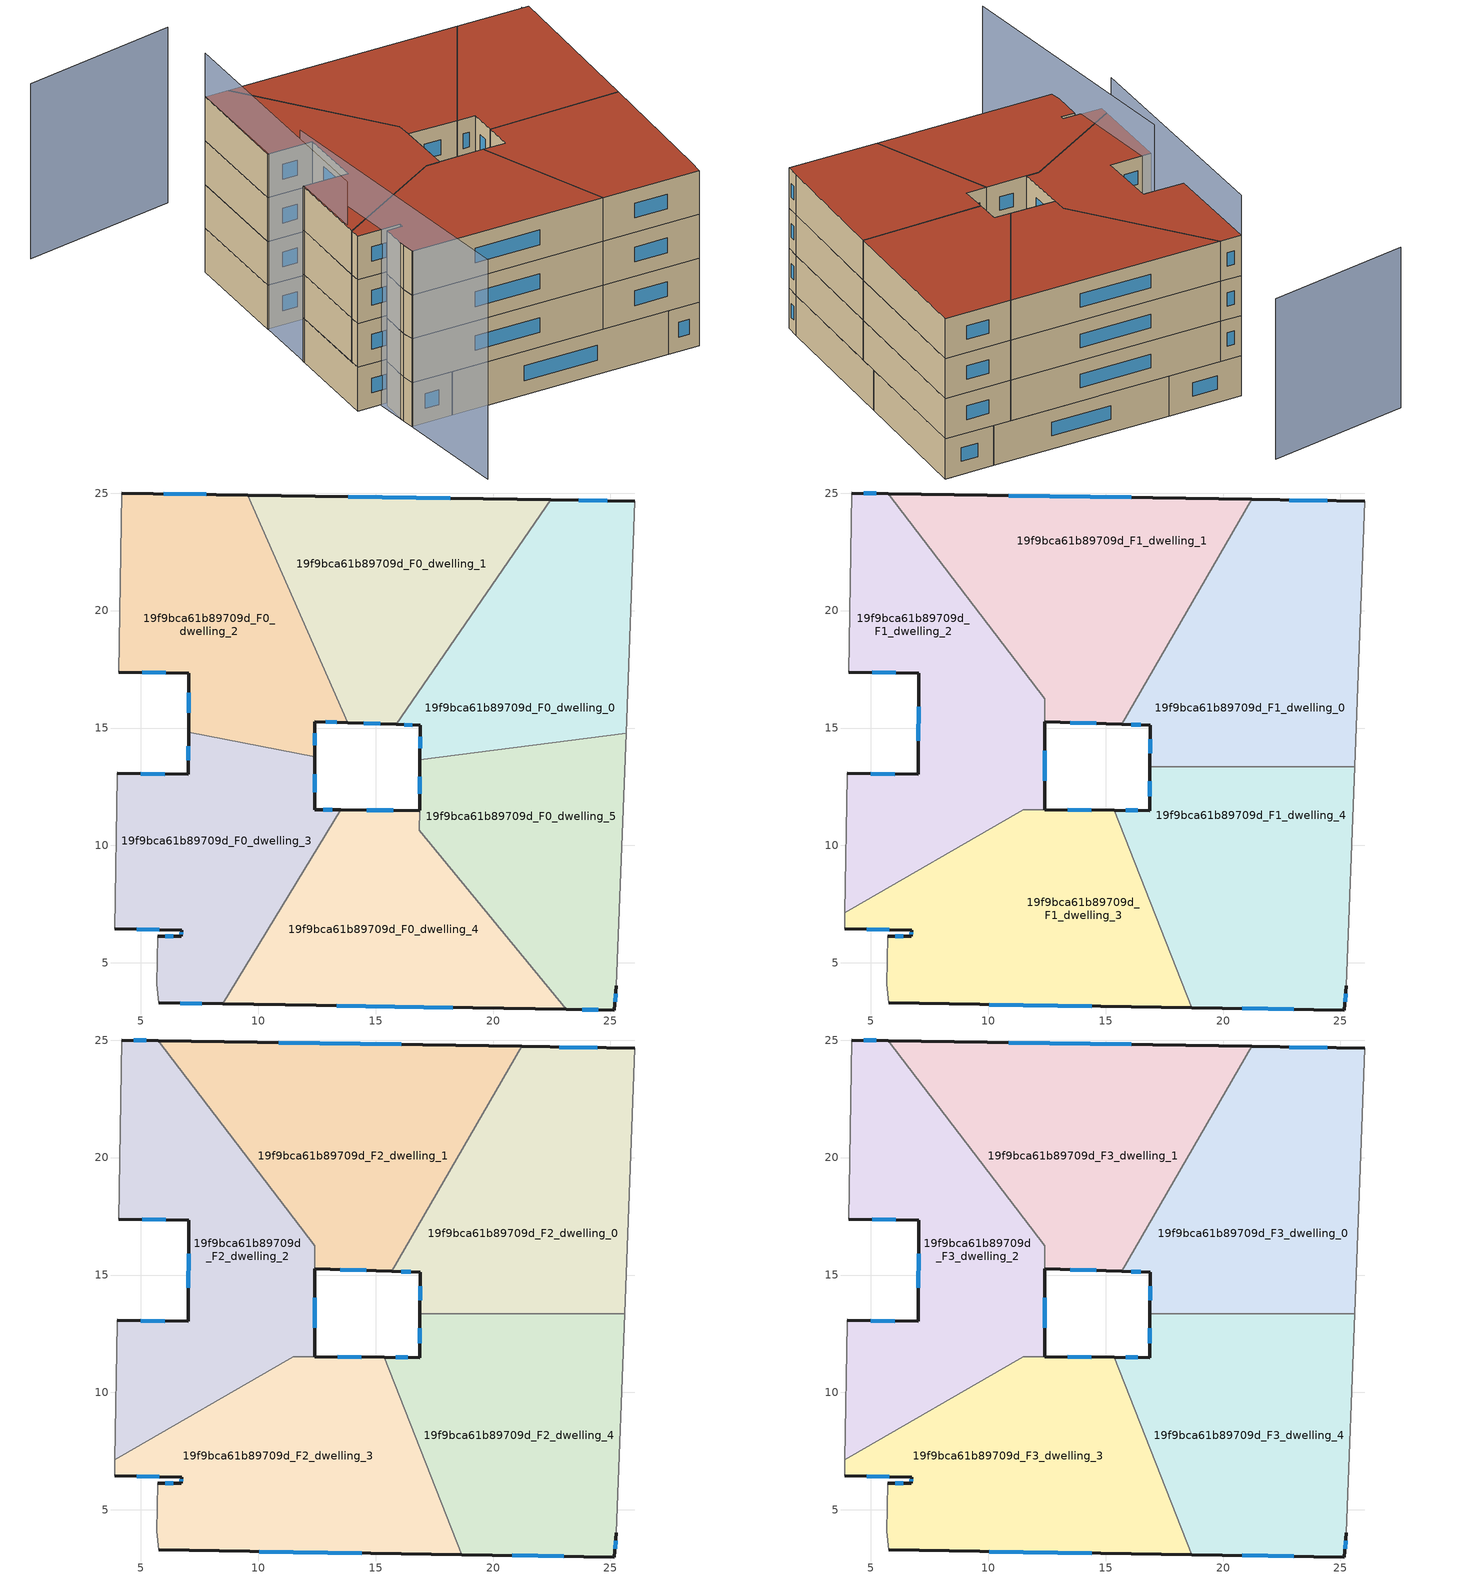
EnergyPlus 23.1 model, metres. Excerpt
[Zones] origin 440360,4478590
19f9bca61b89709d_F0_dwelling_0
 floor ground (EU_floor_Construction): 26.04,24.66 25.66,14.78 16.89,13.64 16.9,15.12 15.88,15.15 22.45,24.71 z0
 wall outside (EU_wall_Construction): 15.88,15.15 16.9,15.12 16.89,13.64 / 26.04,24.66 22.45,24.71 z0:3
 wall adiabatic (EU_wall_Construction): 25.66,14.78 26.04,24.66 z0:3
 wall to 19f9bca61b89709d_F0_dwelling_5 (EU_wall_Construction): 16.89,13.64 25.66,14.78 z0:3
 wall to 19f9bca61b89709d_F0_dwelling_1 (EU_wall_Construction): 22.45,24.71 15.88,15.15 z0:3
 window (EU_Window_Construction): 16.9,14.63 16.89,14.13 / 16.22,15.14 16.56,15.13 / 24.85,24.68 23.64,24.69 z0.99:2.01
19f9bca61b89709d_F0_dwelling_1
 floor ground (EU_floor_Construction): 22.45,24.71 15.88,15.15 13.82,15.22 9.56,24.92 z0
 wall outside (EU_wall_Construction): 13.82,15.22 15.88,15.15 / 22.45,24.71 9.56,24.92 z0:3
 wall to 19f9bca61b89709d_F0_dwelling_2 (EU_wall_Construction): 9.56,24.92 13.82,15.22 z0:3
 window (EU_Window_Construction): 14.5,15.2 15.19,15.18 / 18.18,24.78 13.83,24.85 z0.99:2.01
19f9bca61b89709d_F0_dwelling_2
 floor ground (EU_floor_Construction): 9.56,24.92 13.82,15.22 12.42,15.27 12.41,13.78 7.03,14.82 7.05,17.34 4.07,17.38 4.2,25.01 z0
 wall outside (EU_wall_Construction): 9.56,24.92 4.2,25.01 / 12.41,13.78 12.42,15.27 13.82,15.22 / 4.07,17.38 7.05,17.34 7.03,14.82 z0:3
 wall adiabatic (EU_wall_Construction): 4.2,25.01 4.07,17.38 z0:3
 wall to 19f9bca61b89709d_F0_dwelling_3 (EU_wall_Construction): 7.03,14.82 12.41,13.78 z0:3
 window (EU_Window_Construction): 7.78,24.95 5.98,24.98 / 12.88,15.26 13.35,15.24 / 12.42,14.27 12.42,14.78 / 7.04,16.5 7.04,15.65 / 5.06,17.37 6.06,17.35 z0.99:2.01
19f9bca61b89709d_F0_dwelling_3
 floor ground (EU_floor_Construction): 12.41,13.78 12.41,11.52 13.52,11.51 8.49,3.25 5.78,3.29 5.67,4.08 5.71,6.13 6.72,6.13 6.74,6.39 3.88,6.45 3.99,12.98 4,13.06 7.02,13.03 7.03,14.82 z0
 wall outside (EU_wall_Construction): 3.88,6.45 6.74,6.39 6.72,6.13 5.71,6.13 / 7.03,14.82 7.02,13.03 4,13.06 / 13.52,11.51 12.41,11.52 12.41,13.78 / 5.78,3.29 8.49,3.25 z0:3
 wall adiabatic (EU_wall_Construction): 4,13.06 3.99,12.98 3.88,6.45 / 5.71,6.13 5.67,4.08 5.78,3.29 z0:3
 wall to 19f9bca61b89709d_F0_dwelling_4 (EU_wall_Construction): 8.49,3.25 13.52,11.51 z0:3
 window (EU_Window_Construction): 4.83,6.43 5.79,6.41 / 6.02,13.04 5,13.05 / 7.03,14.23 7.03,13.62 / 12.41,12.27 12.41,13.03 / 13.15,11.51 12.78,11.52 / 6.67,3.28 7.59,3.26 / 6.39,6.13 6.05,6.13 / 6.73,6.3 6.73,6.22 z0.99:2.01
19f9bca61b89709d_F0_dwelling_4
 floor ground (EU_floor_Construction): 16.87,11.49 16.86,10.64 23.13,3.03 8.49,3.25 13.52,11.51 z0
 wall outside (EU_wall_Construction): 8.49,3.25 23.13,3.03 / 16.87,11.49 13.52,11.51 z0:3
 wall to 19f9bca61b89709d_F0_dwelling_5 (EU_wall_Construction): 23.13,3.03 16.87,10.64 16.87,11.49 z0:3
 window (EU_Window_Construction): 13.34,3.18 18.27,3.1 / 15.76,11.49 14.63,11.5 z0.99:2.01
19f9bca61b89709d_F0_dwelling_5
 floor ground (EU_floor_Construction): 25.66,14.78 25.25,4.03 25.16,2.99 23.13,3.03 16.87,10.64 16.89,13.64 z0
 wall outside (EU_wall_Construction): 16.89,13.64 16.87,11.49 / 23.13,3.03 25.16,2.99 25.25,4.03 z0:3
 wall adiabatic (EU_wall_Construction): 25.25,4.03 25.66,14.78 z0:3
 window (EU_Window_Construction): 16.88,12.93 16.88,12.2 / 25.19,3.34 25.22,3.68 / 23.8,3.01 24.49,3 z0.99:2.01
 roof outside (EU_roof_Construction): 23.13,3.03 16.87,10.64 16.89,13.35 16.86,10.64 z3
19f9bca61b89709d_F1_dwelling_0
 floor to 19f9bca61b89709d_F0_dwelling_0 (EU_floor_Construction): 26.04,24.66 25.66,14.78 16.89,13.64 16.9,15.12 15.88,15.15 22.45,24.71 z3
 floor to 19f9bca61b89709d_F0_dwelling_1 (EU_floor_Construction): 22.45,24.71 15.88,15.15 15.68,15.16 z3; 22.45,24.71 15.68,15.16 21.22,24.73 z3
 floor to 19f9bca61b89709d_F0_dwelling_5 (EU_floor_Construction): 25.66,14.78 25.61,13.35 16.89,13.35 16.89,13.64 z3
 wall outside (EU_wall_Construction): 15.68,15.16 16.9,15.12 16.89,13.35 / 26.04,24.66 21.22,24.73 z3:6
 wall adiabatic (EU_wall_Construction): 25.61,13.35 26.04,24.66 z3:6
 wall to 19f9bca61b89709d_F1_dwelling_4 (EU_wall_Construction): 16.89,13.35 25.61,13.35 z3:6
 wall to 19f9bca61b89709d_F1_dwelling_1 (EU_wall_Construction): 21.22,24.73 15.68,15.16 z3:6
 window (EU_Window_Construction): 16.9,14.53 16.89,13.94 / 16.09,15.14 16.5,15.13 / 24.44,24.68 22.82,24.71 z3.99:5.01
19f9bca61b89709d_F1_dwelling_1
 floor to 19f9bca61b89709d_F0_dwelling_1 (EU_floor_Construction): 21.22,24.73 15.68,15.16 13.82,15.22 9.56,24.92 z3
 floor to 19f9bca61b89709d_F0_dwelling_2 (EU_floor_Construction): 9.56,24.92 13.82,15.22 12.42,15.27 12.42,16.25 5.74,24.98 z3
 wall outside (EU_wall_Construction): 21.22,24.73 5.74,24.98 / 12.42,15.27 15.68,15.16 z3:6
 wall to 19f9bca61b89709d_F1_dwelling_2 (EU_wall_Construction): 5.74,24.98 12.42,16.25 12.42,15.27 z3:6
 window (EU_Window_Construction): 16.09,24.82 10.87,24.9 / 13.5,15.23 14.6,15.2 z3.99:5.01
19f9bca61b89709d_F1_dwelling_2
 floor to 19f9bca61b89709d_F0_dwelling_2 (EU_floor_Construction): 5.74,24.98 12.42,16.25 12.41,13.78 7.03,14.82 7.05,17.34 4.07,17.38 4.2,25.01 z3
 floor to 19f9bca61b89709d_F0_dwelling_3 (EU_floor_Construction): 12.41,13.78 12.41,11.52 11.48,11.53 3.9,7.14 3.99,12.98 4,13.06 7.02,13.03 7.03,14.82 z3
 wall outside (EU_wall_Construction): 4.07,17.38 7.05,17.34 7.02,13.03 4,13.06 / 5.74,24.98 4.2,25.01 / 12.41,11.52 12.42,15.27 z3:6
 wall adiabatic (EU_wall_Construction): 4,13.06 3.99,12.98 3.9,7.14 / 4.2,25.01 4.07,17.38 z3:6
 wall to 19f9bca61b89709d_F1_dwelling_3 (EU_wall_Construction): 3.9,7.14 11.48,11.53 12.41,11.52 z3:6
 window (EU_Window_Construction): 6.02,13.04 5,13.05 / 7.04,15.91 7.03,14.46 / 5.06,17.37 6.06,17.35 / 5.23,24.99 4.71,25 / 12.41,12.76 12.42,14.03 z3.99:5.01
19f9bca61b89709d_F1_dwelling_3
 floor to 19f9bca61b89709d_F0_dwelling_3 (EU_floor_Construction): 13.52,11.51 8.49,3.25 5.77,3.29 5.67,4.08 5.71,6.13 6.72,6.13 6.74,6.39 3.88,6.45 3.9,7.14 11.48,11.53 z3
 floor to 19f9bca61b89709d_F0_dwelling_4 (EU_floor_Construction): 15.37,11.5 18.67,3.09 8.49,3.25 13.52,11.51 z3
 wall outside (EU_wall_Construction): 15.37,11.5 12.42,11.52 / 5.78,3.29 18.67,3.09 / 3.88,6.45 6.74,6.39 6.72,6.13 5.71,6.13 z3:6
 wall adiabatic (EU_wall_Construction): 5.71,6.13 5.67,4.08 5.78,3.29 / 3.9,7.14 3.88,6.45 z3:6
 wall to 19f9bca61b89709d_F1_dwelling_4 (EU_wall_Construction): 18.67,3.09 15.37,11.5 z3:6
 window (EU_Window_Construction): 14.39,11.51 13.39,11.51 / 10.05,3.23 14.4,3.16 / 6.39,6.13 6.05,6.13 / 6.73,6.3 6.73,6.22 / 4.83,6.43 5.79,6.41 z3.99:5.01
19f9bca61b89709d_F1_dwelling_4
 floor to 19f9bca61b89709d_F0_dwelling_5 (EU_floor_Construction): 25.61,13.35 25.25,4.03 25.16,2.99 23.13,3.03 16.87,10.64 16.89,13.35 z3
 floor to 19f9bca61b89709d_F0_dwelling_4 (EU_floor_Construction): 16.87,11.49 16.86,10.64 23.13,3.03 18.67,3.09 15.37,11.5 z3
 wall outside (EU_wall_Construction): 18.67,3.09 25.16,2.99 25.25,4.03 / 16.89,13.35 16.87,11.49 15.37,11.5 z3:6
 wall adiabatic (EU_wall_Construction): 25.25,4.03 25.61,13.35 z3:6
 window (EU_Window_Construction): 20.83,3.06 23.01,3.03 / 16.37,11.49 15.87,11.49 / 16.88,12.73 16.88,12.1 / 25.19,3.34 25.22,3.68 z3.99:5.01
19f9bca61b89709d_F2_dwelling_0
 floor to 19f9bca61b89709d_F1_dwelling_0 (EU_floor_Construction): 26.04,24.66 25.61,13.35 16.89,13.35 16.9,15.12 15.68,15.16 21.22,24.73 z6
 wall outside (EU_wall_Construction): 15.68,15.16 16.9,15.12 16.89,13.35 / 26.04,24.66 21.22,24.73 z6:9
 wall adiabatic (EU_wall_Construction): 25.61,13.35 26.04,24.66 z6:9
 wall to 19f9bca61b89709d_F2_dwelling_4 (EU_wall_Construction): 16.89,13.35 25.61,13.35 z6:9
 wall to 19f9bca61b89709d_F2_dwelling_1 (EU_wall_Construction): 21.22,24.73 15.68,15.16 z6:9
 window (EU_Window_Construction): 16.9,14.53 16.89,13.94 / 16.09,15.14 16.5,15.13 / 24.44,24.68 22.82,24.71 z6.99:8.01
19f9bca61b89709d_F2_dwelling_1
 floor to 19f9bca61b89709d_F1_dwelling_1 (EU_floor_Construction): 21.22,24.73 15.68,15.16 12.42,15.27 12.42,16.25 5.74,24.98 z6
 wall outside (EU_wall_Construction): 21.22,24.73 5.74,24.98 / 12.42,15.27 15.68,15.16 z6:9
 wall to 19f9bca61b89709d_F2_dwelling_2 (EU_wall_Construction): 5.74,24.98 12.42,16.25 12.42,15.27 z6:9
 window (EU_Window_Construction): 16.09,24.82 10.87,24.9 / 13.5,15.23 14.6,15.2 z6.99:8.01
19f9bca61b89709d_F2_dwelling_2
 floor to 19f9bca61b89709d_F1_dwelling_2 (EU_floor_Construction): 5.74,24.98 12.42,16.25 12.41,11.52 11.48,11.53 3.9,7.14 3.99,12.98 4,13.06 7.02,13.03 7.05,17.34 4.07,17.38 4.2,25.01 z6
 wall outside (EU_wall_Construction): 4.07,17.38 7.05,17.34 7.02,13.03 4,13.06 / 5.74,24.98 4.2,25.01 / 12.41,11.52 12.42,15.27 z6:9
 wall adiabatic (EU_wall_Construction): 4,13.06 3.99,12.98 3.9,7.14 / 4.2,25.01 4.07,17.38 z6:9
 wall to 19f9bca61b89709d_F2_dwelling_3 (EU_wall_Construction): 3.9,7.14 11.48,11.53 12.41,11.52 z6:9
 window (EU_Window_Construction): 6.02,13.04 5,13.05 / 7.04,15.91 7.03,14.46 / 5.06,17.37 6.06,17.35 / 5.23,24.99 4.71,25 / 12.41,12.76 12.42,14.03 z6.99:8.01
19f9bca61b89709d_F2_dwelling_3
 floor to 19f9bca61b89709d_F1_dwelling_3 (EU_floor_Construction): 15.37,11.5 18.67,3.09 5.77,3.29 5.67,4.08 5.71,6.13 6.72,6.13 6.74,6.39 3.88,6.45 3.9,7.14 11.48,11.53 z6
 wall outside (EU_wall_Construction): 15.37,11.5 12.42,11.52 / 5.78,3.29 18.67,3.09 / 3.88,6.45 6.74,6.39 6.72,6.13 5.71,6.13 z6:9
 wall adiabatic (EU_wall_Construction): 5.71,6.13 5.67,4.08 5.78,3.29 / 3.9,7.14 3.88,6.45 z6:9
 wall to 19f9bca61b89709d_F2_dwelling_4 (EU_wall_Construction): 18.67,3.09 15.37,11.5 z6:9
 window (EU_Window_Construction): 14.39,11.51 13.39,11.51 / 10.05,3.23 14.4,3.16 / 6.39,6.13 6.05,6.13 / 6.73,6.3 6.73,6.22 / 4.83,6.43 5.79,6.41 z6.99:8.01
19f9bca61b89709d_F2_dwelling_4
 floor to 19f9bca61b89709d_F1_dwelling_4 (EU_floor_Construction): 25.61,13.35 25.25,4.03 25.16,2.99 18.67,3.09 15.37,11.5 16.87,11.49 16.89,13.35 z6
 wall outside (EU_wall_Construction): 18.67,3.09 25.16,2.99 25.25,4.03 / 16.89,13.35 16.87,11.49 15.37,11.5 z6:9
 wall adiabatic (EU_wall_Construction): 25.25,4.03 25.61,13.35 z6:9
 window (EU_Window_Construction): 20.83,3.06 23.01,3.03 / 16.37,11.49 15.87,11.49 / 16.88,12.73 16.88,12.1 / 25.19,3.34 25.22,3.68 z6.99:8.01
19f9bca61b89709d_F3_dwelling_0
 floor to 19f9bca61b89709d_F2_dwelling_0 (EU_floor_Construction): 26.04,24.66 25.61,13.35 16.89,13.35 16.9,15.12 15.68,15.16 21.22,24.73 z9
 wall outside (EU_wall_Construction): 15.68,15.16 16.9,15.12 16.89,13.35 / 26.04,24.66 21.22,24.73 z9:12
 wall adiabatic (EU_wall_Construction): 25.61,13.35 26.04,24.66 z9:12
 wall to 19f9bca61b89709d_F3_dwelling_4 (EU_wall_Construction): 16.89,13.35 25.61,13.35 z9:12
 wall to 19f9bca61b89709d_F3_dwelling_1 (EU_wall_Construction): 21.22,24.73 15.68,15.16 z9:12
 window (EU_Window_Construction): 16.9,14.53 16.89,13.94 / 16.09,15.14 16.5,15.13 / 24.44,24.68 22.82,24.71 z9.99:11.01
 roof outside (EU_roof_Construction): 25.61,13.35 26.04,24.66 21.22,24.73 15.68,15.16 16.9,15.12 16.89,13.35 z12
19f9bca61b89709d_F3_dwelling_1
 floor to 19f9bca61b89709d_F2_dwelling_1 (EU_floor_Construction): 21.22,24.73 15.68,15.16 12.42,15.27 12.42,16.25 5.74,24.98 z9
 wall outside (EU_wall_Construction): 21.22,24.73 5.74,24.98 / 12.42,15.27 15.68,15.16 z9:12
 wall to 19f9bca61b89709d_F3_dwelling_2 (EU_wall_Construction): 5.74,24.98 12.42,16.25 12.42,15.27 z9:12
 window (EU_Window_Construction): 16.09,24.82 10.87,24.9 / 13.5,15.23 14.6,15.2 z9.99:11.01
 roof outside (EU_roof_Construction): 15.68,15.16 21.22,24.73 5.74,24.98 12.42,16.25 12.42,15.27 z12
19f9bca61b89709d_F3_dwelling_2
 floor to 19f9bca61b89709d_F2_dwelling_2 (EU_floor_Construction): 5.74,24.98 12.42,16.25 12.41,11.52 11.48,11.53 3.9,7.14 3.99,12.98 4,13.06 7.02,13.03 7.05,17.34 4.07,17.38 4.2,25.01 z9
 wall outside (EU_wall_Construction): 4.07,17.38 7.05,17.34 7.02,13.03 4,13.06 / 5.74,24.98 4.2,25.01 / 12.41,11.52 12.42,15.27 z9:12
 wall adiabatic (EU_wall_Construction): 4,13.06 3.99,12.98 3.9,7.14 / 4.2,25.01 4.07,17.38 z9:12
 wall to 19f9bca61b89709d_F3_dwelling_3 (EU_wall_Construction): 3.9,7.14 11.48,11.53 12.41,11.52 z9:12
 window (EU_Window_Construction): 6.02,13.04 5,13.05 / 7.04,15.91 7.03,14.46 / 5.06,17.37 6.06,17.35 / 5.23,24.99 4.71,25 / 12.41,12.76 12.42,14.03 z9.99:11.01
 roof outside (EU_roof_Construction): 12.41,11.52 12.42,16.25 5.74,24.98 4.2,25.01 4.07,17.38 7.05,17.34 7.02,13.03 4,13.06 3.99,12.98 3.9,7.14 11.48,11.53 z12
19f9bca61b89709d_F3_dwelling_3
 floor to 19f9bca61b89709d_F2_dwelling_3 (EU_floor_Construction): 15.37,11.5 18.67,3.09 5.77,3.29 5.67,4.08 5.71,6.13 6.72,6.13 6.74,6.39 3.88,6.45 3.9,7.14 11.48,11.53 z9
 wall outside (EU_wall_Construction): 15.37,11.5 12.42,11.52 / 5.78,3.29 18.67,3.09 / 3.88,6.45 6.74,6.39 6.72,6.13 5.71,6.13 z9:12
 wall adiabatic (EU_wall_Construction): 5.71,6.13 5.67,4.08 5.78,3.29 / 3.9,7.14 3.88,6.45 z9:12
 wall to 19f9bca61b89709d_F3_dwelling_4 (EU_wall_Construction): 18.67,3.09 15.37,11.5 z9:12
 window (EU_Window_Construction): 14.39,11.51 13.39,11.51 / 10.05,3.23 14.4,3.16 / 6.39,6.13 6.05,6.13 / 6.73,6.3 6.73,6.22 / 4.83,6.43 5.79,6.41 z9.99:11.01
 roof outside (EU_roof_Construction): 18.67,3.09 15.37,11.5 11.48,11.53 3.9,7.14 3.88,6.45 6.74,6.39 6.72,6.13 5.71,6.13 5.67,4.08 5.78,3.29 z12
19f9bca61b89709d_F3_dwelling_4
 floor to 19f9bca61b89709d_F2_dwelling_4 (EU_floor_Construction): 25.61,13.35 25.25,4.03 25.16,2.99 18.67,3.09 15.37,11.5 16.87,11.49 16.89,13.35 z9
 wall outside (EU_wall_Construction): 18.67,3.09 25.16,2.99 25.25,4.03 / 16.89,13.35 16.87,11.49 15.37,11.5 z9:12
 wall adiabatic (EU_wall_Construction): 25.25,4.03 25.61,13.35 z9:12
 window (EU_Window_Construction): 20.83,3.06 23.01,3.03 / 16.37,11.49 15.87,11.49 / 16.88,12.73 16.88,12.1 / 25.19,3.34 25.22,3.68 z9.99:11.01
 roof outside (EU_roof_Construction): 25.16,2.99 25.25,4.03 25.61,13.35 16.89,13.35 16.87,11.49 15.37,11.5 18.67,3.09 z12
shading: 25.25,4.02 25.62,24.73 / 6.32,33.14 -3.96,31.48 z0:12; 4.57,14.4 6.59,-4.23 / 4.2,25.01 3.96,7.82 z0:15
[Building]
EU S2 Campaign: North Axis=0; Terrain=City; Solar Distribution=FullExterior
[Site:Location]
Madrid: Latitude=40.5; Longitude=-3.5; Time Zone=1; Elevation=609
[SizingPeriod:WeatherFileDays]
AnnualSizingPeriod: Begin Month=1; Begin Day of Month=1; End Month=12; End Day of Month=31; Day of Week for Start Day=Monday; Use Weather File Daylight Saving Period=No; Use Weather File Rain and Snow Indicators=No
[MATERIAL]
EU_InternalMass_Material: Roughness=MediumRough; Thickness=0.1; Conductivity=1; Density=1800; Specific Heat=900; Thermal Absorptance=0.9; Solar Absorptance=0.7; Visible Absorptance=0.7
[MATERIAL:NOMASS] Roughness=MediumRough; Thermal Absorptance=0.9; Solar Absorptance=0.7; Visible Absorptance=0.7
Name | Thermal Resistance
EU_wall_NoMass | 0.609216
EU_roof_NoMass | 0.513268
EU_floor_NoMass | 0.568163
[WINDOWMATERIAL:SIMPLEGLAZINGSYSTEM]
EU_Window_SimpleGlazing: UFactor=5.50606; Solar Heat Gain Coefficient=0.85; Visible Transmittance=0.85
[CONSTRUCTION]
EU_wall_Construction: EU_wall_NoMass
EU_roof_Construction: EU_roof_NoMass
EU_floor_Construction: EU_floor_NoMass
EU_InternalMass_Construction: EU_InternalMass_Material
EU_Window_Construction: EU_Window_SimpleGlazing
[ZONE] Type=1; Multiplier=1; Ceiling Height=autocalculate; Floor Area=autocalculate; Part of Total Floor Area=Yes
Name | Volume
19f9bca61b89709d_F0_dwelling_0 | 216.52
19f9bca61b89709d_F1_dwelling_0 | 259.833
19f9bca61b89709d_F2_dwelling_0; 19f9bca61b89709d_F3_dwelling_0 | 259.834
19f9bca61b89709d_F0_dwelling_1 | 216.54
19f9bca61b89709d_F1_dwelling_1 | 260.974
19f9bca61b89709d_F2_dwelling_1; 19f9bca61b89709d_F3_dwelling_1 | 260.978
19f9bca61b89709d_F0_dwelling_2 | 216.524
19f9bca61b89709d_F1_dwelling_2 | 259.446
19f9bca61b89709d_F2_dwelling_2; 19f9bca61b89709d_F3_dwelling_2 | 259.448
19f9bca61b89709d_F0_dwelling_3 | 216.532
19f9bca61b89709d_F1_dwelling_3 | 259.05
19f9bca61b89709d_F2_dwelling_3; 19f9bca61b89709d_F3_dwelling_3 | 259.052
19f9bca61b89709d_F0_dwelling_4 | 217.404
19f9bca61b89709d_F1_dwelling_4 | 259.815
19f9bca61b89709d_F2_dwelling_4; 19f9bca61b89709d_F3_dwelling_4 | 259.849
19f9bca61b89709d_F0_dwelling_5 | 215.622
[INTERNALMASS] Construction=EU_InternalMass_Construction
Name | Zone or ZoneList | Surface Area
19f9bca61b89709d_F0_dwelling_0_EU_InternalMass | 19f9bca61b89709d_F0_dwelling_0 | 72.1732
19f9bca61b89709d_F0_dwelling_1_EU_InternalMass | 19f9bca61b89709d_F0_dwelling_1 | 72.1801
19f9bca61b89709d_F0_dwelling_2_EU_InternalMass | 19f9bca61b89709d_F0_dwelling_2 | 72.1747
19f9bca61b89709d_F0_dwelling_3_EU_InternalMass | 19f9bca61b89709d_F0_dwelling_3 | 72.1774
19f9bca61b89709d_F0_dwelling_4_EU_InternalMass | 19f9bca61b89709d_F0_dwelling_4 | 72.469
19f9bca61b89709d_F0_dwelling_5_EU_InternalMass | 19f9bca61b89709d_F0_dwelling_5 | 71.883
19f9bca61b89709d_F1_dwelling_0_EU_InternalMass | 19f9bca61b89709d_F1_dwelling_0 | 86.6112
19f9bca61b89709d_F1_dwelling_1_EU_InternalMass | 19f9bca61b89709d_F1_dwelling_1 | 86.9924
19f9bca61b89709d_F1_dwelling_2_EU_InternalMass | 19f9bca61b89709d_F1_dwelling_2 | 86.4841
19f9bca61b89709d_F1_dwelling_3_EU_InternalMass | 19f9bca61b89709d_F1_dwelling_3 | 86.3487
19f9bca61b89709d_F1_dwelling_4_EU_InternalMass | 19f9bca61b89709d_F1_dwelling_4 | 86.6162
19f9bca61b89709d_F2_dwelling_0_EU_InternalMass | 19f9bca61b89709d_F2_dwelling_0 | 86.6112
19f9bca61b89709d_F2_dwelling_1_EU_InternalMass | 19f9bca61b89709d_F2_dwelling_1 | 86.9924
19f9bca61b89709d_F2_dwelling_2_EU_InternalMass | 19f9bca61b89709d_F2_dwelling_2 | 86.4841
19f9bca61b89709d_F2_dwelling_3_EU_InternalMass | 19f9bca61b89709d_F2_dwelling_3 | 86.3487
19f9bca61b89709d_F2_dwelling_4_EU_InternalMass | 19f9bca61b89709d_F2_dwelling_4 | 86.6162
19f9bca61b89709d_F3_dwelling_0_EU_InternalMass | 19f9bca61b89709d_F3_dwelling_0 | 86.6112
19f9bca61b89709d_F3_dwelling_1_EU_InternalMass | 19f9bca61b89709d_F3_dwelling_1 | 86.9924
19f9bca61b89709d_F3_dwelling_2_EU_InternalMass | 19f9bca61b89709d_F3_dwelling_2 | 86.4841
19f9bca61b89709d_F3_dwelling_3_EU_InternalMass | 19f9bca61b89709d_F3_dwelling_3 | 86.3487
19f9bca61b89709d_F3_dwelling_4_EU_InternalMass | 19f9bca61b89709d_F3_dwelling_4 | 86.6162
[OTHEREQUIPMENT] Fuel Type=Electricity; Design Level Calculation Method=Watts/Area; Power per Zone Floor Area=1; Fraction Latent=0; Fraction Radiant=0; Fraction Lost=0; Carbon Dioxide Generation Rate=0; EndUse Subcategory=EU_Step8_InternalGains
Name | Zone or ZoneList or Space or SpaceList | Schedule
EU_Step8_InternalGain_19f9bca61b89709d_F0_dwelling_0_f000 | 19f9bca61b89709d_F0_dwelling_0 | EU_Step8_GainSchedule_19f9bca61b89709d_F0_dwelling_0_f000
EU_Step8_InternalGain_19f9bca61b89709d_F0_dwelling_1_f000 | 19f9bca61b89709d_F0_dwelling_1 | EU_Step8_GainSchedule_19f9bca61b89709d_F0_dwelling_1_f000
EU_Step8_InternalGain_19f9bca61b89709d_F0_dwelling_2_f000 | 19f9bca61b89709d_F0_dwelling_2 | EU_Step8_GainSchedule_19f9bca61b89709d_F0_dwelling_2_f000
EU_Step8_InternalGain_19f9bca61b89709d_F0_dwelling_3_f000 | 19f9bca61b89709d_F0_dwelling_3 | EU_Step8_GainSchedule_19f9bca61b89709d_F0_dwelling_3_f000
EU_Step8_InternalGain_19f9bca61b89709d_F0_dwelling_4_f000 | 19f9bca61b89709d_F0_dwelling_4 | EU_Step8_GainSchedule_19f9bca61b89709d_F0_dwelling_4_f000
EU_Step8_InternalGain_19f9bca61b89709d_F0_dwelling_5_f000 | 19f9bca61b89709d_F0_dwelling_5 | EU_Step8_GainSchedule_19f9bca61b89709d_F0_dwelling_5_f000
EU_Step8_InternalGain_19f9bca61b89709d_F1_dwelling_0_f000 | 19f9bca61b89709d_F1_dwelling_0 | EU_Step8_GainSchedule_19f9bca61b89709d_F1_dwelling_0_f000
EU_Step8_InternalGain_19f9bca61b89709d_F1_dwelling_1_f000 | 19f9bca61b89709d_F1_dwelling_1 | EU_Step8_GainSchedule_19f9bca61b89709d_F1_dwelling_1_f000
EU_Step8_InternalGain_19f9bca61b89709d_F1_dwelling_2_f000 | 19f9bca61b89709d_F1_dwelling_2 | EU_Step8_GainSchedule_19f9bca61b89709d_F1_dwelling_2_f000
EU_Step8_InternalGain_19f9bca61b89709d_F1_dwelling_3_f000 | 19f9bca61b89709d_F1_dwelling_3 | EU_Step8_GainSchedule_19f9bca61b89709d_F1_dwelling_3_f000
EU_Step8_InternalGain_19f9bca61b89709d_F1_dwelling_4_f000 | 19f9bca61b89709d_F1_dwelling_4 | EU_Step8_GainSchedule_19f9bca61b89709d_F1_dwelling_4_f000
EU_Step8_InternalGain_19f9bca61b89709d_F2_dwelling_0_f000 | 19f9bca61b89709d_F2_dwelling_0 | EU_Step8_GainSchedule_19f9bca61b89709d_F2_dwelling_0_f000
EU_Step8_InternalGain_19f9bca61b89709d_F2_dwelling_1_f000 | 19f9bca61b89709d_F2_dwelling_1 | EU_Step8_GainSchedule_19f9bca61b89709d_F2_dwelling_1_f000
EU_Step8_InternalGain_19f9bca61b89709d_F2_dwelling_2_f000 | 19f9bca61b89709d_F2_dwelling_2 | EU_Step8_GainSchedule_19f9bca61b89709d_F2_dwelling_2_f000
EU_Step8_InternalGain_19f9bca61b89709d_F2_dwelling_3_f000 | 19f9bca61b89709d_F2_dwelling_3 | EU_Step8_GainSchedule_19f9bca61b89709d_F2_dwelling_3_f000
EU_Step8_InternalGain_19f9bca61b89709d_F2_dwelling_4_f000 | 19f9bca61b89709d_F2_dwelling_4 | EU_Step8_GainSchedule_19f9bca61b89709d_F2_dwelling_4_f000
EU_Step8_InternalGain_19f9bca61b89709d_F3_dwelling_0_f000 | 19f9bca61b89709d_F3_dwelling_0 | EU_Step8_GainSchedule_19f9bca61b89709d_F3_dwelling_0_f000
EU_Step8_InternalGain_19f9bca61b89709d_F3_dwelling_1_f000 | 19f9bca61b89709d_F3_dwelling_1 | EU_Step8_GainSchedule_19f9bca61b89709d_F3_dwelling_1_f000
EU_Step8_InternalGain_19f9bca61b89709d_F3_dwelling_2_f000 | 19f9bca61b89709d_F3_dwelling_2 | EU_Step8_GainSchedule_19f9bca61b89709d_F3_dwelling_2_f000
EU_Step8_InternalGain_19f9bca61b89709d_F3_dwelling_3_f000 | 19f9bca61b89709d_F3_dwelling_3 | EU_Step8_GainSchedule_19f9bca61b89709d_F3_dwelling_3_f000
EU_Step8_InternalGain_19f9bca61b89709d_F3_dwelling_4_f000 | 19f9bca61b89709d_F3_dwelling_4 | EU_Step8_GainSchedule_19f9bca61b89709d_F3_dwelling_4_f000
[ZONEVENTILATION:DESIGNFLOWRATE] Schedule=EU_AlwaysOn; Design Flow Rate Calculation Method=AirChanges/Hour; Air Changes per Hour=0.752966; Ventilation Type=Natural; Fan Pressure Rise=0; Fan Total Efficiency=1; Constant Term Coefficient=1; Temperature Term Coefficient=0; Velocity Term Coefficient=0; Velocity Squared Term Coefficient=0; Minimum Indoor Temperature=-100; Maximum Indoor Temperature=100; Delta Temperature=-100; Minimum Outdoor Temperature=-100; Maximum Outdoor Temperature=100; Maximum Wind Speed=40
Name | Zone or ZoneList or Space or SpaceList
EU_ConstantAir_19f9bca61b89709d_F0_dwelling_0 | 19f9bca61b89709d_F0_dwelling_0
EU_ConstantAir_19f9bca61b89709d_F0_dwelling_1 | 19f9bca61b89709d_F0_dwelling_1
EU_ConstantAir_19f9bca61b89709d_F0_dwelling_2 | 19f9bca61b89709d_F0_dwelling_2
EU_ConstantAir_19f9bca61b89709d_F0_dwelling_3 | 19f9bca61b89709d_F0_dwelling_3
EU_ConstantAir_19f9bca61b89709d_F0_dwelling_4 | 19f9bca61b89709d_F0_dwelling_4
EU_ConstantAir_19f9bca61b89709d_F0_dwelling_5 | 19f9bca61b89709d_F0_dwelling_5
EU_ConstantAir_19f9bca61b89709d_F1_dwelling_0 | 19f9bca61b89709d_F1_dwelling_0
EU_ConstantAir_19f9bca61b89709d_F1_dwelling_1 | 19f9bca61b89709d_F1_dwelling_1
EU_ConstantAir_19f9bca61b89709d_F1_dwelling_2 | 19f9bca61b89709d_F1_dwelling_2
EU_ConstantAir_19f9bca61b89709d_F1_dwelling_3 | 19f9bca61b89709d_F1_dwelling_3
EU_ConstantAir_19f9bca61b89709d_F1_dwelling_4 | 19f9bca61b89709d_F1_dwelling_4
EU_ConstantAir_19f9bca61b89709d_F2_dwelling_0 | 19f9bca61b89709d_F2_dwelling_0
EU_ConstantAir_19f9bca61b89709d_F2_dwelling_1 | 19f9bca61b89709d_F2_dwelling_1
EU_ConstantAir_19f9bca61b89709d_F2_dwelling_2 | 19f9bca61b89709d_F2_dwelling_2
EU_ConstantAir_19f9bca61b89709d_F2_dwelling_3 | 19f9bca61b89709d_F2_dwelling_3
EU_ConstantAir_19f9bca61b89709d_F2_dwelling_4 | 19f9bca61b89709d_F2_dwelling_4
EU_ConstantAir_19f9bca61b89709d_F3_dwelling_0 | 19f9bca61b89709d_F3_dwelling_0
EU_ConstantAir_19f9bca61b89709d_F3_dwelling_1 | 19f9bca61b89709d_F3_dwelling_1
EU_ConstantAir_19f9bca61b89709d_F3_dwelling_2 | 19f9bca61b89709d_F3_dwelling_2
EU_ConstantAir_19f9bca61b89709d_F3_dwelling_3 | 19f9bca61b89709d_F3_dwelling_3
EU_ConstantAir_19f9bca61b89709d_F3_dwelling_4 | 19f9bca61b89709d_F3_dwelling_4
[HVACTEMPLATE:THERMOSTAT] Constant Heating Setpoint=20; Constant Cooling Setpoint=50
EU_HeatOnly_19f9bca61b89709d_F0_dwelling_0; EU_HeatOnly_19f9bca61b89709d_F0_dwelling_1; EU_HeatOnly_19f9bca61b89709d_F0_dwelling_2; EU_HeatOnly_19f9bca61b89709d_F0_dwelling_3; EU_HeatOnly_19f9bca61b89709d_F0_dwelling_4; EU_HeatOnly_19f9bca61b89709d_F0_dwelling_5; EU_HeatOnly_19f9bca61b89709d_F1_dwelling_0; EU_HeatOnly_19f9bca61b89709d_F1_dwelling_1; EU_HeatOnly_19f9bca61b89709d_F1_dwelling_2; EU_HeatOnly_19f9bca61b89709d_F1_dwelling_3; EU_HeatOnly_19f9bca61b89709d_F1_dwelling_4; EU_HeatOnly_19f9bca61b89709d_F2_dwelling_0; EU_HeatOnly_19f9bca61b89709d_F2_dwelling_1; EU_HeatOnly_19f9bca61b89709d_F2_dwelling_2; EU_HeatOnly_19f9bca61b89709d_F2_dwelling_3; EU_HeatOnly_19f9bca61b89709d_F2_dwelling_4; EU_HeatOnly_19f9bca61b89709d_F3_dwelling_0; EU_HeatOnly_19f9bca61b89709d_F3_dwelling_1; EU_HeatOnly_19f9bca61b89709d_F3_dwelling_2; EU_HeatOnly_19f9bca61b89709d_F3_dwelling_3; EU_HeatOnly_19f9bca61b89709d_F3_dwelling_4
[HVACTEMPLATE:ZONE:IDEALLOADSAIRSYSTEM] System Availability Schedule=EU_AlwaysOn; Maximum Heating Supply Air Temperature=50; Minimum Cooling Supply Air Temperature=13; Maximum Heating Supply Air Humidity Ratio=0.0156; Minimum Cooling Supply Air Humidity Ratio=0.0077; Heating Limit=NoLimit; Cooling Limit=NoLimit; Heating Availability Schedule=EU_AlwaysOn; Cooling Availability Schedule=EU_CoolingOff; Dehumidification Control Type=ConstantSensibleHeatRatio; Cooling Sensible Heat Ratio=0.7; Dehumidification Setpoint=60; Humidification Control Type=None; Humidification Setpoint=30; Outdoor Air Method=None; Outdoor Air Flow Rate per Person=0.00944; Outdoor Air Flow Rate per Zone Floor Area=0; Outdoor Air Flow Rate per Zone=0; Demand Controlled Ventilation Type=None; Outdoor Air Economizer Type=NoEconomizer; Heat Recovery Type=None; Sensible Heat Recovery Effectiveness=0.7; Latent Heat Recovery Effectiveness=0.65
Name | Template Thermostat
19f9bca61b89709d_F0_dwelling_0 | EU_HeatOnly_19f9bca61b89709d_F0_dwelling_0
19f9bca61b89709d_F0_dwelling_1 | EU_HeatOnly_19f9bca61b89709d_F0_dwelling_1
19f9bca61b89709d_F0_dwelling_2 | EU_HeatOnly_19f9bca61b89709d_F0_dwelling_2
19f9bca61b89709d_F0_dwelling_3 | EU_HeatOnly_19f9bca61b89709d_F0_dwelling_3
19f9bca61b89709d_F0_dwelling_4 | EU_HeatOnly_19f9bca61b89709d_F0_dwelling_4
19f9bca61b89709d_F0_dwelling_5 | EU_HeatOnly_19f9bca61b89709d_F0_dwelling_5
19f9bca61b89709d_F1_dwelling_0 | EU_HeatOnly_19f9bca61b89709d_F1_dwelling_0
19f9bca61b89709d_F1_dwelling_1 | EU_HeatOnly_19f9bca61b89709d_F1_dwelling_1
19f9bca61b89709d_F1_dwelling_2 | EU_HeatOnly_19f9bca61b89709d_F1_dwelling_2
19f9bca61b89709d_F1_dwelling_3 | EU_HeatOnly_19f9bca61b89709d_F1_dwelling_3
19f9bca61b89709d_F1_dwelling_4 | EU_HeatOnly_19f9bca61b89709d_F1_dwelling_4
19f9bca61b89709d_F2_dwelling_0 | EU_HeatOnly_19f9bca61b89709d_F2_dwelling_0
19f9bca61b89709d_F2_dwelling_1 | EU_HeatOnly_19f9bca61b89709d_F2_dwelling_1
19f9bca61b89709d_F2_dwelling_2 | EU_HeatOnly_19f9bca61b89709d_F2_dwelling_2
19f9bca61b89709d_F2_dwelling_3 | EU_HeatOnly_19f9bca61b89709d_F2_dwelling_3
19f9bca61b89709d_F2_dwelling_4 | EU_HeatOnly_19f9bca61b89709d_F2_dwelling_4
19f9bca61b89709d_F3_dwelling_0 | EU_HeatOnly_19f9bca61b89709d_F3_dwelling_0
19f9bca61b89709d_F3_dwelling_1 | EU_HeatOnly_19f9bca61b89709d_F3_dwelling_1
19f9bca61b89709d_F3_dwelling_2 | EU_HeatOnly_19f9bca61b89709d_F3_dwelling_2
19f9bca61b89709d_F3_dwelling_3 | EU_HeatOnly_19f9bca61b89709d_F3_dwelling_3
19f9bca61b89709d_F3_dwelling_4 | EU_HeatOnly_19f9bca61b89709d_F3_dwelling_4
[SIZING:ZONE] Zone Cooling Design Supply Air Temperature Input Method=SupplyAirTemperature; Zone Cooling Design Supply Air Temperature=13; Zone Heating Design Supply Air Temperature Input Method=SupplyAirTemperature; Zone Heating Design Supply Air Temperature=50; Zone Cooling Design Supply Air Humidity Ratio=0.008; Zone Heating Design Supply Air Humidity Ratio=0.008; Cooling Design Air Flow Method=DesignDay; Cooling Design Air Flow Rate=0; Cooling Minimum Air Flow per Zone Floor Area=0.000762; Cooling Minimum Air Flow=0; Cooling Minimum Air Flow Fraction=0.2; Heating Design Air Flow Method=DesignDay; Heating Design Air Flow Rate=0; Heating Maximum Air Flow per Zone Floor Area=0.002032; Heating Maximum Air Flow=0.141576; Heating Maximum Air Flow Fraction=0.3; Account for Dedicated Outdoor Air System=No; Dedicated Outdoor Air System Control Strategy=NeutralSupplyAir; Dedicated Outdoor Air Low Setpoint Temperature for Design=autosize; Dedicated Outdoor Air High Setpoint Temperature for Design=autosize; Zone Load Sizing Method=Sensible Load Only No Latent Load; Zone Latent Cooling Design Supply Air Humidity Ratio Input Method=HumidityRatioDifference; Zone Cooling Design Supply Air Humidity Ratio Difference=0.005; Zone Latent Heating Design Supply Air Humidity Ratio Input Method=HumidityRatioDifference; Zone Humidification Design Supply Air Humidity Ratio Difference=0.005
19f9bca61b89709d_F0_dwelling_0; 19f9bca61b89709d_F0_dwelling_1; 19f9bca61b89709d_F0_dwelling_2; 19f9bca61b89709d_F0_dwelling_3; 19f9bca61b89709d_F0_dwelling_4; 19f9bca61b89709d_F0_dwelling_5; 19f9bca61b89709d_F1_dwelling_0; 19f9bca61b89709d_F1_dwelling_1; 19f9bca61b89709d_F1_dwelling_2; 19f9bca61b89709d_F1_dwelling_3; 19f9bca61b89709d_F1_dwelling_4; 19f9bca61b89709d_F2_dwelling_0; 19f9bca61b89709d_F2_dwelling_1; 19f9bca61b89709d_F2_dwelling_2; 19f9bca61b89709d_F2_dwelling_3; 19f9bca61b89709d_F2_dwelling_4; 19f9bca61b89709d_F3_dwelling_0; 19f9bca61b89709d_F3_dwelling_1; 19f9bca61b89709d_F3_dwelling_2; 19f9bca61b89709d_F3_dwelling_3; 19f9bca61b89709d_F3_dwelling_4
[SCHEDULE:CONSTANT]
Name | Hourly Value
EU_AlwaysOn | 1
EU_CoolingOff | 0
[SCHEDULE:FILE] Column Number=1; Rows to Skip at Top=0; Number of Hours of Data=8760; Column Separator=Comma; Interpolate to Timestep=No; Minutes per Item=60; Adjust Schedule for Daylight Savings=Yes
Name | File
EU_Step8_GainSchedule_19f9bca61b89709d_F0_dwelling_0_f000 | ../../schedules/19f9bca61b89709d/19f9bca61b89709d_F0_dwelling_0_f000_gain.csv
EU_Step8_GainSchedule_19f9bca61b89709d_F0_dwelling_1_f000 | ../../schedules/19f9bca61b89709d/19f9bca61b89709d_F0_dwelling_1_f000_gain.csv
EU_Step8_GainSchedule_19f9bca61b89709d_F0_dwelling_2_f000 | ../../schedules/19f9bca61b89709d/19f9bca61b89709d_F0_dwelling_2_f000_gain.csv
EU_Step8_GainSchedule_19f9bca61b89709d_F0_dwelling_3_f000 | ../../schedules/19f9bca61b89709d/19f9bca61b89709d_F0_dwelling_3_f000_gain.csv
EU_Step8_GainSchedule_19f9bca61b89709d_F0_dwelling_4_f000 | ../../schedules/19f9bca61b89709d/19f9bca61b89709d_F0_dwelling_4_f000_gain.csv
EU_Step8_GainSchedule_19f9bca61b89709d_F0_dwelling_5_f000 | ../../schedules/19f9bca61b89709d/19f9bca61b89709d_F0_dwelling_5_f000_gain.csv
EU_Step8_GainSchedule_19f9bca61b89709d_F1_dwelling_0_f000 | ../../schedules/19f9bca61b89709d/19f9bca61b89709d_F1_dwelling_0_f000_gain.csv
EU_Step8_GainSchedule_19f9bca61b89709d_F1_dwelling_1_f000 | ../../schedules/19f9bca61b89709d/19f9bca61b89709d_F1_dwelling_1_f000_gain.csv
EU_Step8_GainSchedule_19f9bca61b89709d_F1_dwelling_2_f000 | ../../schedules/19f9bca61b89709d/19f9bca61b89709d_F1_dwelling_2_f000_gain.csv
EU_Step8_GainSchedule_19f9bca61b89709d_F1_dwelling_3_f000 | ../../schedules/19f9bca61b89709d/19f9bca61b89709d_F1_dwelling_3_f000_gain.csv
EU_Step8_GainSchedule_19f9bca61b89709d_F1_dwelling_4_f000 | ../../schedules/19f9bca61b89709d/19f9bca61b89709d_F1_dwelling_4_f000_gain.csv
EU_Step8_GainSchedule_19f9bca61b89709d_F2_dwelling_0_f000 | ../../schedules/19f9bca61b89709d/19f9bca61b89709d_F2_dwelling_0_f000_gain.csv
EU_Step8_GainSchedule_19f9bca61b89709d_F2_dwelling_1_f000 | ../../schedules/19f9bca61b89709d/19f9bca61b89709d_F2_dwelling_1_f000_gain.csv
EU_Step8_GainSchedule_19f9bca61b89709d_F2_dwelling_2_f000 | ../../schedules/19f9bca61b89709d/19f9bca61b89709d_F2_dwelling_2_f000_gain.csv
EU_Step8_GainSchedule_19f9bca61b89709d_F2_dwelling_3_f000 | ../../schedules/19f9bca61b89709d/19f9bca61b89709d_F2_dwelling_3_f000_gain.csv
EU_Step8_GainSchedule_19f9bca61b89709d_F2_dwelling_4_f000 | ../../schedules/19f9bca61b89709d/19f9bca61b89709d_F2_dwelling_4_f000_gain.csv
EU_Step8_GainSchedule_19f9bca61b89709d_F3_dwelling_0_f000 | ../../schedules/19f9bca61b89709d/19f9bca61b89709d_F3_dwelling_0_f000_gain.csv
EU_Step8_GainSchedule_19f9bca61b89709d_F3_dwelling_1_f000 | ../../schedules/19f9bca61b89709d/19f9bca61b89709d_F3_dwelling_1_f000_gain.csv
EU_Step8_GainSchedule_19f9bca61b89709d_F3_dwelling_2_f000 | ../../schedules/19f9bca61b89709d/19f9bca61b89709d_F3_dwelling_2_f000_gain.csv
EU_Step8_GainSchedule_19f9bca61b89709d_F3_dwelling_3_f000 | ../../schedules/19f9bca61b89709d/19f9bca61b89709d_F3_dwelling_3_f000_gain.csv
EU_Step8_GainSchedule_19f9bca61b89709d_F3_dwelling_4_f000 | ../../schedules/19f9bca61b89709d/19f9bca61b89709d_F3_dwelling_4_f000_gain.csv
